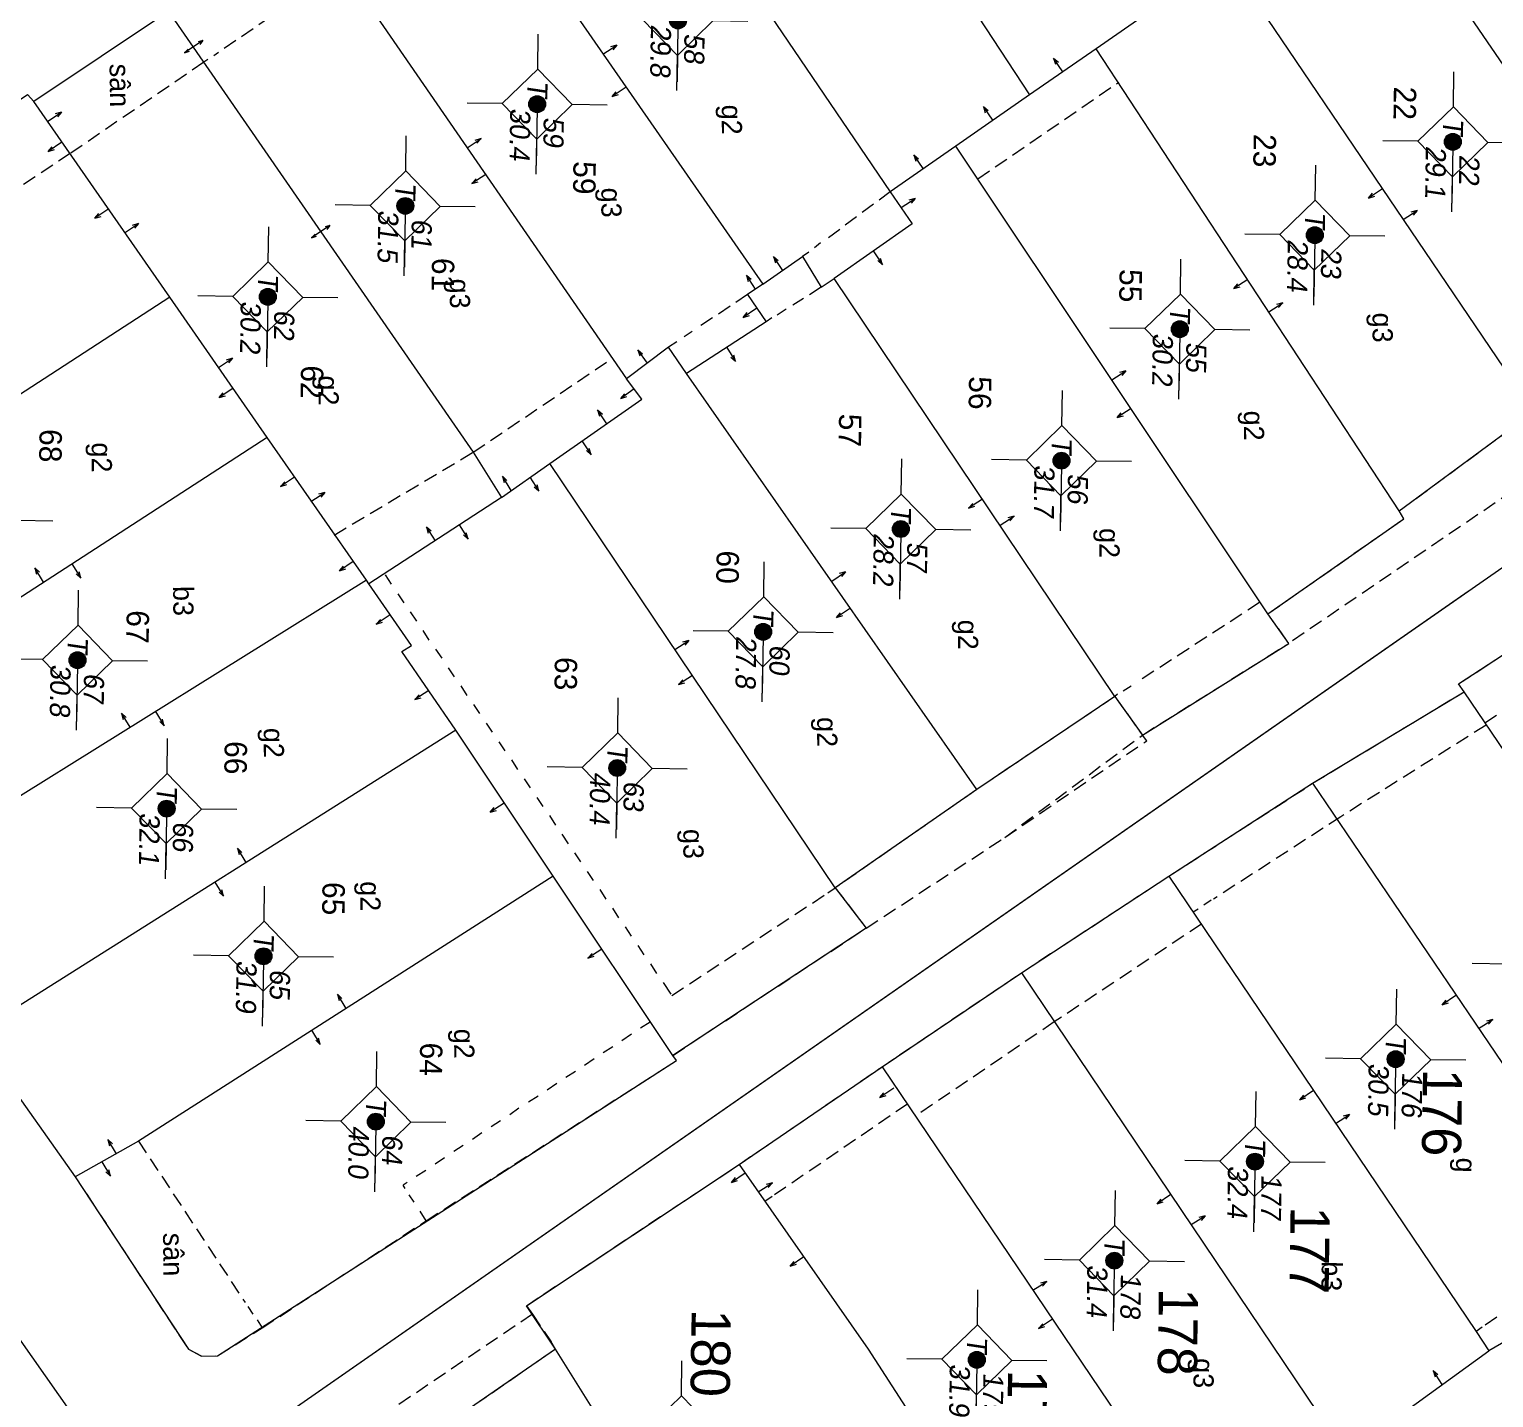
# Model space of a CAD drawing. Extents: x 601689 to 602595, y 1189742 to 1190763.
# Drawn here: x 601947.87 to 601974, y 1190588.34 to 1190612.75 of the extents above; entities that cross this region are included whole.
import ezdxf
from ezdxf.enums import TextEntityAlignment as Align

# ---------------------------------------------------------------- set-up
doc = ezdxf.new("R2010")
doc.units = 0
doc.header["$MEASUREMENT"] = 0
doc.linetypes.add('HIDDEN', pattern=[0.375, 0.25, -0.125])
for name, color, linetype in [('10', 250, 'Continuous'), ('11', 7, 'Continuous'), ('13', 7, 'Continuous'), ('14', 7, 'Continuous'), ('15', 7, 'Continuous'), ('16', 7, 'Continuous'), ('22', 7, 'Continuous'), ('53', 7, 'Continuous'), ('57', 7, 'Continuous')]:
    doc.layers.add(name, color=color, linetype=linetype)
doc.styles.add('TXT', font='vnshx.shx')

# ---------------------------------------------------------------- blocks, each defined once
blk = doc.blocks.new('NH3R')
at = {"layer": '16', "color": 7, "linetype": 'Continuous', "lineweight": 0}
for p, q in [((0, 0), (0.297, -0.005)), ((0.297, -0.005), (0.186, 0.031)), ((0.297, -0.005), (0.189, -0.033))]:
    blk.add_line(p, q, dxfattribs=at)
blk = doc.blocks.new('*M2595259525952595')
at = {"layer": '13', "color": 3, "linetype": 'Continuous', "lineweight": 0}
blk.add_line((602248.206, 1189632.512), (602249.226, 1189632.512), dxfattribs=at)
at = {"layer": '13', "color": 3, "linetype": 'Continuous', "lineweight": 0, "style": 'TXT', "oblique": 7.6055}
for s, p in [('176', (602248.356, 1189632.812)), ('30.5', (602248.206, 1189632.212))]:
    blk.add_text(s, height=0.36, dxfattribs=at).set_placement(p, align=Align.MIDDLE_LEFT)
blk.add_text('T', height=0.36, dxfattribs=at).set_placement((602248.009, 1189632.512), align=Align.MIDDLE_RIGHT)
blk = doc.blocks.new('*M2599259925992599')
at = {"layer": '13', "color": 3, "linetype": 'Continuous', "lineweight": 0}
blk.add_line((602250.069, 1189630.028), (602251.089, 1189630.028), dxfattribs=at)
at = {"layer": '13', "color": 3, "linetype": 'Continuous', "lineweight": 0, "style": 'TXT', "oblique": 7.6055}
for s, p in [('177', (602250.219, 1189630.328)), ('32.4', (602250.069, 1189629.728))]:
    blk.add_text(s, height=0.36, dxfattribs=at).set_placement(p, align=Align.MIDDLE_LEFT)
blk.add_text('T', height=0.36, dxfattribs=at).set_placement((602249.872, 1189630.028), align=Align.MIDDLE_RIGHT)
blk = doc.blocks.new('*M2601260126012601')
at = {"layer": '13', "color": 3, "linetype": 'Continuous', "lineweight": 0}
blk.add_line((602251.873, 1189627.545), (602252.893, 1189627.545), dxfattribs=at)
at = {"layer": '13', "color": 3, "linetype": 'Continuous', "lineweight": 0, "style": 'TXT', "oblique": 7.6055}
for s, p in [('178', (602252.023, 1189627.845)), ('31.4', (602251.873, 1189627.245))]:
    blk.add_text(s, height=0.36, dxfattribs=at).set_placement(p, align=Align.MIDDLE_LEFT)
blk.add_text('T', height=0.36, dxfattribs=at).set_placement((602251.676, 1189627.545), align=Align.MIDDLE_RIGHT)
blk = doc.blocks.new('*M2605260526052605')
at = {"layer": '13', "color": 3, "linetype": 'Continuous', "lineweight": 0}
blk.add_line((602253.677, 1189625.117), (602254.697, 1189625.117), dxfattribs=at)
at = {"layer": '13', "color": 3, "linetype": 'Continuous', "lineweight": 0, "style": 'TXT', "oblique": 7.6055}
for s, p in [('179', (602253.827, 1189625.417)), ('31.9', (602253.677, 1189624.817))]:
    blk.add_text(s, height=0.36, dxfattribs=at).set_placement(p, align=Align.MIDDLE_LEFT)
blk.add_text('T', height=0.36, dxfattribs=at).set_placement((602253.48, 1189625.117), align=Align.MIDDLE_RIGHT)
blk = doc.blocks.new('CENTRD')
at = {"layer": '11', "linetype": 'Continuous', "lineweight": 0}
h = blk.add_hatch(color=2, dxfattribs=at)
edge = h.paths.add_edge_path()
edge.add_arc((0, 0), 0.15, 0, 360)
at = {"layer": '11', "color": 2, "linetype": 'Continuous', "lineweight": 0}
for p, q in [((0, 1.25), (0, 0.625)), ((0, 0.625), (-0.625, 0)), ((0.625, 0), (0, 0.625)), ((-0.625, 0), (-1.25, 0)), ((-0.625, 0), (0, -0.625)), ((0, -0.625), (0.625, 0)), ((1.25, 0), (0.625, 0)), ((0, -0.625), (0, -1.25))]:
    blk.add_line(p, q, dxfattribs=at)
blk.add_circle((0, 0), 0.15, dxfattribs=at)
blk = doc.blocks.new('NH3')
at = {"layer": '16', "color": 7, "linetype": 'Continuous', "lineweight": 0}
for p, q in [((-0.199, -0.002), (-0.113, 0.021)), ((0.197, -0.012), (0.107, 0.015)), ((-0.199, -0.002), (0.197, -0.012)), ((-0.199, -0.002), (-0.116, -0.035)), ((0.197, -0.012), (0.104, -0.027))]:
    blk.add_line(p, q, dxfattribs=at)
blk = doc.blocks.new('*M2719271927192719')
at = {"layer": '13', "color": 3, "linetype": 'Continuous', "lineweight": 0}
blk.add_line((602231.829, 1189633.294), (602232.849, 1189633.294), dxfattribs=at)
at = {"layer": '13', "color": 3, "linetype": 'Continuous', "lineweight": 0, "style": 'TXT', "oblique": 7.6055}
for s, p in [('22', (602231.979, 1189633.594)), ('29.1', (602231.829, 1189632.994))]:
    blk.add_text(s, height=0.36, dxfattribs=at).set_placement(p, align=Align.MIDDLE_LEFT)
blk.add_text('T', height=0.36, dxfattribs=at).set_placement((602231.632, 1189633.294), align=Align.MIDDLE_RIGHT)
blk = doc.blocks.new('*M2722272227222722')
at = {"layer": '13', "color": 3, "linetype": 'Continuous', "lineweight": 0}
blk.add_line((602233.53, 1189630.855), (602234.55, 1189630.855), dxfattribs=at)
at = {"layer": '13', "color": 3, "linetype": 'Continuous', "lineweight": 0, "style": 'TXT', "oblique": 7.6055}
for s, p in [('23', (602233.68, 1189631.155)), ('28.4', (602233.53, 1189630.555))]:
    blk.add_text(s, height=0.36, dxfattribs=at).set_placement(p, align=Align.MIDDLE_LEFT)
blk.add_text('T', height=0.36, dxfattribs=at).set_placement((602233.333, 1189630.855), align=Align.MIDDLE_RIGHT)
blk = doc.blocks.new('*M2726272627262726')
at = {"layer": '13', "color": 3, "linetype": 'Continuous', "lineweight": 0}
blk.add_line((602235.24, 1189628.472), (602236.26, 1189628.472), dxfattribs=at)
at = {"layer": '13', "color": 3, "linetype": 'Continuous', "lineweight": 0, "style": 'TXT', "oblique": 7.6055}
for s, p in [('55', (602235.39, 1189628.772)), ('30.2', (602235.24, 1189628.172))]:
    blk.add_text(s, height=0.36, dxfattribs=at).set_placement(p, align=Align.MIDDLE_LEFT)
blk.add_text('T', height=0.36, dxfattribs=at).set_placement((602235.043, 1189628.472), align=Align.MIDDLE_RIGHT)
blk = doc.blocks.new('*M2729272927292729')
at = {"layer": '13', "color": 3, "linetype": 'Continuous', "lineweight": 0}
blk.add_line((602237.617, 1189626.394), (602238.637, 1189626.394), dxfattribs=at)
at = {"layer": '13', "color": 3, "linetype": 'Continuous', "lineweight": 0, "style": 'TXT', "oblique": 7.6055}
for s, p in [('56', (602237.767, 1189626.694)), ('31.7', (602237.617, 1189626.094))]:
    blk.add_text(s, height=0.36, dxfattribs=at).set_placement(p, align=Align.MIDDLE_LEFT)
blk.add_text('T', height=0.36, dxfattribs=at).set_placement((602237.42, 1189626.394), align=Align.MIDDLE_RIGHT)
blk = doc.blocks.new('*M2734273427342734')
at = {"layer": '13', "color": 3, "linetype": 'Continuous', "lineweight": 0}
blk.add_line((602238.878, 1189623.545), (602239.898, 1189623.545), dxfattribs=at)
at = {"layer": '13', "color": 3, "linetype": 'Continuous', "lineweight": 0, "style": 'TXT', "oblique": 7.6055}
for s, p in [('57', (602239.028, 1189623.845)), ('28.2', (602238.878, 1189623.245))]:
    blk.add_text(s, height=0.36, dxfattribs=at).set_placement(p, align=Align.MIDDLE_LEFT)
blk.add_text('T', height=0.36, dxfattribs=at).set_placement((602238.681, 1189623.545), align=Align.MIDDLE_RIGHT)
blk = doc.blocks.new('*M2739273927392739')
at = {"layer": '13', "color": 3, "linetype": 'Continuous', "lineweight": 0}
blk.add_line((602240.747, 1189621.117), (602241.767, 1189621.117), dxfattribs=at)
at = {"layer": '13', "color": 3, "linetype": 'Continuous', "lineweight": 0, "style": 'TXT', "oblique": 7.6055}
for s, p in [('60', (602240.897, 1189621.417)), ('27.8', (602240.747, 1189620.817))]:
    blk.add_text(s, height=0.36, dxfattribs=at).set_placement(p, align=Align.MIDDLE_LEFT)
blk.add_text('T', height=0.36, dxfattribs=at).set_placement((602240.55, 1189621.117), align=Align.MIDDLE_RIGHT)
blk = doc.blocks.new('*M2744274427442744')
at = {"layer": '13', "color": 3, "linetype": 'Continuous', "lineweight": 0}
blk.add_line((602229.865, 1189619.438), (602230.885, 1189619.438), dxfattribs=at)
at = {"layer": '13', "color": 3, "linetype": 'Continuous', "lineweight": 0, "style": 'TXT', "oblique": 7.6055}
for s, p in [('58', (602230.015, 1189619.738)), ('29.8', (602229.865, 1189619.138))]:
    blk.add_text(s, height=0.36, dxfattribs=at).set_placement(p, align=Align.MIDDLE_LEFT)
blk.add_text('T', height=0.36, dxfattribs=at).set_placement((602229.668, 1189619.438), align=Align.MIDDLE_RIGHT)
blk = doc.blocks.new('*M2747274727472747')
at = {"layer": '13', "color": 3, "linetype": 'Continuous', "lineweight": 0}
blk.add_line((602243.214, 1189618.549), (602244.234, 1189618.549), dxfattribs=at)
at = {"layer": '13', "color": 3, "linetype": 'Continuous', "lineweight": 0, "style": 'TXT', "oblique": 7.6055}
for s, p in [('63', (602243.364, 1189618.849)), ('40.4', (602243.214, 1189618.249))]:
    blk.add_text(s, height=0.36, dxfattribs=at).set_placement(p, align=Align.MIDDLE_LEFT)
blk.add_text('T', height=0.36, dxfattribs=at).set_placement((602243.017, 1189618.549), align=Align.MIDDLE_RIGHT)
blk = doc.blocks.new('*M2751275127512751')
at = {"layer": '13', "color": 3, "linetype": 'Continuous', "lineweight": 0}
blk.add_line((602231.393, 1189616.949), (602232.413, 1189616.949), dxfattribs=at)
at = {"layer": '13', "color": 3, "linetype": 'Continuous', "lineweight": 0, "style": 'TXT', "oblique": 7.6055}
for s, p in [('59', (602231.543, 1189617.249)), ('30.4', (602231.393, 1189616.649))]:
    blk.add_text(s, height=0.36, dxfattribs=at).set_placement(p, align=Align.MIDDLE_LEFT)
blk.add_text('T', height=0.36, dxfattribs=at).set_placement((602231.196, 1189616.949), align=Align.MIDDLE_RIGHT)
blk = doc.blocks.new('*M2757275727572757')
at = {"layer": '13', "color": 3, "linetype": 'Continuous', "lineweight": 0}
blk.add_line((602233.243, 1189614.621), (602234.263, 1189614.621), dxfattribs=at)
at = {"layer": '13', "color": 3, "linetype": 'Continuous', "lineweight": 0, "style": 'TXT', "oblique": 7.6055}
for s, p in [('61', (602233.393, 1189614.921)), ('31.5', (602233.243, 1189614.321))]:
    blk.add_text(s, height=0.36, dxfattribs=at).set_placement(p, align=Align.MIDDLE_LEFT)
blk.add_text('T', height=0.36, dxfattribs=at).set_placement((602233.046, 1189614.621), align=Align.MIDDLE_RIGHT)
blk = doc.blocks.new('*M2759275927592759')
at = {"layer": '13', "color": 3, "linetype": 'Continuous', "lineweight": 0}
blk.add_line((602249.584, 1189614.334), (602250.604, 1189614.334), dxfattribs=at)
at = {"layer": '13', "color": 3, "linetype": 'Continuous', "lineweight": 0, "style": 'TXT', "oblique": 7.6055}
for s, p in [('64', (602249.734, 1189614.634)), ('40.0', (602249.584, 1189614.034))]:
    blk.add_text(s, height=0.36, dxfattribs=at).set_placement(p, align=Align.MIDDLE_LEFT)
blk.add_text('T', height=0.36, dxfattribs=at).set_placement((602249.387, 1189614.334), align=Align.MIDDLE_RIGHT)
blk = doc.blocks.new('*M2766276627662766')
at = {"layer": '13', "color": 3, "linetype": 'Continuous', "lineweight": 0}
blk.add_line((602246.664, 1189612.287), (602247.684, 1189612.287), dxfattribs=at)
at = {"layer": '13', "color": 3, "linetype": 'Continuous', "lineweight": 0, "style": 'TXT', "oblique": 7.6055}
for s, p in [('65', (602246.814, 1189612.587)), ('31.9', (602246.664, 1189611.987))]:
    blk.add_text(s, height=0.36, dxfattribs=at).set_placement(p, align=Align.MIDDLE_LEFT)
blk.add_text('T', height=0.36, dxfattribs=at).set_placement((602246.467, 1189612.287), align=Align.MIDDLE_RIGHT)
blk = doc.blocks.new('*M2767276727672767')
at = {"layer": '13', "color": 3, "linetype": 'Continuous', "lineweight": 0}
blk.add_line((602234.902, 1189612.192), (602235.922, 1189612.192), dxfattribs=at)
at = {"layer": '13', "color": 3, "linetype": 'Continuous', "lineweight": 0, "style": 'TXT', "oblique": 7.6055}
for s, p in [('62', (602235.052, 1189612.492)), ('30.2', (602234.902, 1189611.892))]:
    blk.add_text(s, height=0.36, dxfattribs=at).set_placement(p, align=Align.MIDDLE_LEFT)
blk.add_text('T', height=0.36, dxfattribs=at).set_placement((602234.705, 1189612.192), align=Align.MIDDLE_RIGHT)
blk = doc.blocks.new('*M2772277227722772')
at = {"layer": '13', "color": 3, "linetype": 'Continuous', "lineweight": 0}
blk.add_line((602244.055, 1189610.52), (602245.075, 1189610.52), dxfattribs=at)
at = {"layer": '13', "color": 3, "linetype": 'Continuous', "lineweight": 0, "style": 'TXT', "oblique": 7.6055}
for s, p in [('66', (602244.205, 1189610.82)), ('32.1', (602244.055, 1189610.22))]:
    blk.add_text(s, height=0.36, dxfattribs=at).set_placement(p, align=Align.MIDDLE_LEFT)
blk.add_text('T', height=0.36, dxfattribs=at).set_placement((602243.858, 1189610.52), align=Align.MIDDLE_RIGHT)
blk = doc.blocks.new('*M2778277827782778')
at = {"layer": '13', "color": 3, "linetype": 'Continuous', "lineweight": 0}
blk.add_line((602241.43, 1189608.892), (602242.45, 1189608.892), dxfattribs=at)
at = {"layer": '13', "color": 3, "linetype": 'Continuous', "lineweight": 0, "style": 'TXT', "oblique": 7.6055}
for s, p in [('67', (602241.58, 1189609.192)), ('30.8', (602241.43, 1189608.592))]:
    blk.add_text(s, height=0.36, dxfattribs=at).set_placement(p, align=Align.MIDDLE_LEFT)
blk.add_text('T', height=0.36, dxfattribs=at).set_placement((602241.233, 1189608.892), align=Align.MIDDLE_RIGHT)

msp = doc.modelspace()

# ---------------------------------------------------------------- linework, layer by layer
at = {"layer": '10', "color": 7, "linetype": 'Continuous', "lineweight": 0}
for p, q in [((601957.657, 1190618.058), (601963.234, 1190609.852)), ((601955.264, 1190616.411), (601960.962, 1190608.202)), ((601977.215, 1190607.659), (601971.744, 1190615.666)), ((601952.841, 1190614.764), (601958.528, 1190606.516)), ((601974.711, 1190605.924), (601969.33, 1190613.879)), ((601968.151, 1190613.265), (601966.91, 1190612.401)), ((601950.358, 1190613.068), (601947.956, 1190611.462)), ((601966.91, 1190612.401), (601965.719, 1190611.578)), ((601972.316, 1190604.157), (601966.91, 1190612.401)), ((601950.378, 1190607.968), (601947.956, 1190611.462)), ((601965.719, 1190611.578), (601964.406, 1190610.666)), ((601964.406, 1190610.666), (601963.234, 1190609.852)), ((601969.972, 1190602.319), (601964.406, 1190610.666)), ((601967.241, 1190600.846), (601962.234, 1190608.305)), ((601952.114, 1190605.464), (601950.378, 1190607.968)), ((601964.779, 1190599.19), (601959.6, 1190606.611)), ((601972.316, 1190604.157), (601974.711, 1190605.924)), ((601952.114, 1190605.464), (601943.678, 1190600.01)), ((601953.889, 1190602.92), (601952.114, 1190605.464)), ((601956.299, 1190604.397), (601957.158, 1190605.004)), ((601962.254, 1190597.435), (601957.158, 1190605.004)), ((601956.299, 1190604.397), (601953.929, 1190602.859)), ((601953.889, 1190602.92), (601945.164, 1190597.489)), ((601953.929, 1190602.859), (601953.889, 1190602.92)), ((601967.241, 1190600.846), (601964.779, 1190599.19)), ((601970.77, 1190599.298), (601973.473, 1190600.931)), ((601978.962, 1190592.825), (601973.473, 1190600.931)), ((601955.483, 1190600.247), (601946.887, 1190594.825)), ((601957.217, 1190597.644), (601955.483, 1190600.247)), ((601964.779, 1190599.19), (601962.254, 1190597.435)), ((601968.207, 1190597.643), (601970.77, 1190599.298)), ((601959.353, 1190594.444), (601957.217, 1190597.644)), ((601965.573, 1190595.919), (601968.207, 1190597.643)), ((601963.091, 1190594.243), (601965.573, 1190595.919)), ((601965.573, 1190595.919), (601971.376, 1190587.309)), ((601946.887, 1190594.825), (601948.693, 1190592.28)), ((601960.537, 1190592.498), (601963.091, 1190594.243)), ((601963.091, 1190594.243), (601969.021, 1190585.461)), ((601974.365, 1190589.438), (601973.911, 1190589.174)), ((601971.932, 1190587.741), (601973.911, 1190589.174))]:
    msp.add_line(p, q, dxfattribs=at)
for points in [[(601960.281, 1190619.813), (601960.86, 1190618.985), (601965.719, 1190611.578)], [(601950.358, 1190613.068), (601955.791, 1190605.203), (601956.299, 1190604.397)], [(601941.972, 1190602.473), (601939.531, 1190606.006), (601947.838, 1190611.583), (601947.956, 1190611.462)], [(601963.234, 1190609.852), (601963.627, 1190609.276), (601962.234, 1190608.305)], [(601960.962, 1190608.202), (601961.668, 1190608.693), (601962.001, 1190608.148), (601962.234, 1190608.305)], [(601960.962, 1190608.202), (601960.689, 1190608.016), (601961.022, 1190607.531), (601959.6, 1190606.611)], [(601950.378, 1190607.968), (601942.851, 1190603.081), (601941.972, 1190602.473)], [(601959.6, 1190606.611), (601959.276, 1190607.076), (601958.528, 1190606.516)], [(601957.158, 1190605.004), (601958.804, 1190606.153), (601958.528, 1190606.516)], [(601969.972, 1190602.319), (601972.395, 1190604.016), (601972.316, 1190604.157)], [(601955.483, 1190600.247), (601954.521, 1190601.65), (601954.693, 1190601.759), (601953.929, 1190602.859)], [(601973.473, 1190600.931), (601973.375, 1190601.072), (601976.139, 1190602.874)], [(601967.241, 1190600.846), (601967.732, 1190600.159), (601970.344, 1190601.794), (601969.972, 1190602.319)], [(601970.77, 1190599.298), (601976.211, 1190591.272), (601976.299, 1190591.142)], [(601957.217, 1190597.644), (601949.822, 1190592.915), (601948.693, 1190592.28)], [(601968.207, 1190597.643), (601973.686, 1190589.517), (601973.911, 1190589.174)], [(601962.254, 1190597.435), (601962.804, 1190596.716), (601959.353, 1190594.444)], [(601948.693, 1190592.28), (601950.711, 1190589.202), (601950.949, 1190589.079), (601951.229, 1190589.085), (601959.422, 1190594.353), (601959.353, 1190594.444)], [(601957.261, 1190589.202), (601956.742, 1190589.98), (601960.537, 1190592.498)], [(601960.537, 1190592.498), (601962.841, 1190589.206), (601964.359, 1190586.855)], [(601946.525, 1190591.04), (601949.066, 1190587.435), (601943.666, 1190583.809), (601943.607, 1190583.89), (601940.761, 1190581.948), (601938.377, 1190585.301)], [(601957.261, 1190589.202), (601953.021, 1190586.28), (601954.57, 1190584.009)], [(601954.57, 1190584.009), (601958.807, 1190586.731), (601957.261, 1190589.202)]]:
    msp.add_lwpolyline(points, dxfattribs=at)
at = {"layer": '14', "color": 6, "linetype": 'HIDDEN', "lineweight": 0}
for p, q in [((601955.882, 1190615.523), (601951.167, 1190612.277)), ((601964.798, 1190610.08), (601967.312, 1190611.806)), ((601963.234, 1190609.852), (601962.113, 1190609.017)), ((601961.992, 1190608.939), (601961.88, 1190608.85)), ((601961.779, 1190608.772), (601961.668, 1190608.693)), ((601962.001, 1190608.148), (601961.497, 1190607.826)), ((601960.689, 1190608.016), (601959.79, 1190607.418)), ((601961.123, 1190607.6), (601961.022, 1190607.531)), ((601961.376, 1190607.757), (601961.214, 1190607.65)), ((601959.701, 1190607.36), (601959.559, 1190607.262)), ((601959.428, 1190607.174), (601959.276, 1190607.076)), ((601955.791, 1190605.203), (601958.274, 1190606.879)), ((601953.31, 1190603.727), (601955.791, 1190605.203)), ((601954.22, 1190603.015), (601954.328, 1190602.853)), ((601954.446, 1190602.681), (601954.554, 1190602.52)), ((601954.671, 1190602.359), (601954.779, 1190602.188)), ((601969.824, 1190602.521), (601967.635, 1190601.101)), ((601973.845, 1190600.376), (601976.611, 1190602.208)), ((601954.897, 1190602.026), (601955.004, 1190601.854)), ((601955.122, 1190601.693), (601955.231, 1190601.531)), ((601955.348, 1190601.359), (601955.456, 1190601.198)), ((601955.573, 1190601.036), (601955.681, 1190600.864)), ((601967.534, 1190601.032), (601967.392, 1190600.944)), ((601967.291, 1190600.886), (601967.241, 1190600.846)), ((601955.799, 1190600.704), (601955.906, 1190600.542)), ((601956.024, 1190600.37), (601956.132, 1190600.209)), ((601973.864, 1190600.335), (601971.272, 1190598.701)), ((601956.25, 1190600.037), (601956.358, 1190599.875)), ((601956.475, 1190599.714), (601956.583, 1190599.542)), ((601956.7, 1190599.38), (601956.808, 1190599.219)), ((601956.926, 1190599.048), (601957.034, 1190598.886)), ((601957.152, 1190598.725), (601957.26, 1190598.553)), ((601971.272, 1190598.701), (601969.002, 1190597.232)), ((601957.377, 1190598.391), (601957.485, 1190598.22)), ((601957.602, 1190598.058), (601957.71, 1190597.897)), ((601957.828, 1190597.725), (601957.936, 1190597.563)), ((601958.054, 1190597.401), (601958.161, 1190597.231)), ((601959.338, 1190595.515), (601962.123, 1190597.346)), ((601962.123, 1190597.346), (601962.254, 1190597.435)), ((601958.279, 1190597.069), (601958.387, 1190596.898)), ((601968.961, 1190597.212), (601968.83, 1190597.124)), ((601968.729, 1190597.055), (601968.638, 1190596.997)), ((601958.504, 1190596.736), (601958.612, 1190596.574)), ((601968.786, 1190596.785), (601966.161, 1190595.041)), ((601958.729, 1190596.403), (601958.838, 1190596.241)), ((601958.956, 1190596.079), (601959.063, 1190595.908)), ((601959.181, 1190595.746), (601959.338, 1190595.515)), ((601958.952, 1190595.039), (601958.78, 1190594.932)), ((601966.161, 1190595.041), (601963.689, 1190593.364)), ((601958.618, 1190594.824), (601958.447, 1190594.707)), ((601958.285, 1190594.599), (601958.114, 1190594.491)), ((601957.952, 1190594.384), (601957.78, 1190594.265)), ((601957.287, 1190593.942), (601957.115, 1190593.825)), ((601957.619, 1190594.157), (601957.447, 1190594.05)), ((601956.953, 1190593.717), (601956.782, 1190593.61)), ((601956.61, 1190593.502), (601956.448, 1190593.383)), ((601963.541, 1190593.576), (601961.129, 1190591.929)), ((601956.277, 1190593.276), (601956.115, 1190593.168)), ((601949.822, 1190592.915), (601951.722, 1190590.039)), ((601955.944, 1190593.061), (601955.782, 1190592.943)), ((601955.611, 1190592.835), (601955.45, 1190592.728)), ((601954.945, 1190592.394), (601954.773, 1190592.287)), ((601955.278, 1190592.62), (601955.116, 1190592.502)), ((601954.612, 1190592.179), (601954.541, 1190592.13)), ((601954.58, 1190592.069), (601954.541, 1190592.13)), ((601954.737, 1190591.827), (601954.648, 1190591.958)), ((601961.129, 1190591.929), (601960.997, 1190591.841)), ((601954.953, 1190591.494), (601954.845, 1190591.665)), ((601976.211, 1190591.272), (601973.797, 1190589.596)), ((601951.771, 1190589.968), (601951.859, 1190589.827)), ((601951.938, 1190589.725), (601952.026, 1190589.584)), ((601973.797, 1190589.596), (601973.686, 1190589.517))]:
    msp.add_line(p, q, dxfattribs=at)
for points in [[(601951.056, 1190612.209), (601950.985, 1190612.16), (601948.604, 1190610.532)], [(601948.604, 1190610.532), (601941.165, 1190605.624), (601942.851, 1190603.081)]]:
    msp.add_lwpolyline(points, dxfattribs=at)
at = {"layer": '22', "color": 7, "linetype": 'HIDDEN', "lineweight": 0}
for p, q in [((601972.316, 1190604.157), (601974.711, 1190605.924)), ((601975.27, 1190605.146), (601970.344, 1190601.794)), ((601975.27, 1190605.146), (601970.344, 1190601.794)), ((601972.395, 1190604.016), (601972.316, 1190604.157)), ((601969.972, 1190602.319), (601972.395, 1190604.016)), ((601973.375, 1190601.072), (601976.139, 1190602.874)), ((601970.305, 1190601.854), (601969.972, 1190602.319)), ((601967.732, 1190600.159), (601970.344, 1190601.794)), ((601970.344, 1190601.794), (601970.305, 1190601.854)), ((601973.473, 1190600.931), (601973.375, 1190601.072)), ((601967.241, 1190600.846), (601964.779, 1190599.19)), ((601967.241, 1190600.846), (601967.732, 1190600.159)), ((601970.77, 1190599.298), (601973.473, 1190600.931)), ((601965.277, 1190598.333), (601967.732, 1190600.159)), ((601965.277, 1190598.333), (601967.81, 1190600.058)), ((601967.81, 1190600.058), (601967.732, 1190600.159)), ((601964.779, 1190599.19), (601962.254, 1190597.435)), ((601968.207, 1190597.643), (601970.77, 1190599.298)), ((601962.804, 1190596.716), (601965.277, 1190598.333)), ((601962.804, 1190596.716), (601965.277, 1190598.333)), ((601965.573, 1190595.919), (601968.207, 1190597.643)), ((601962.254, 1190597.435), (601962.804, 1190596.716)), ((601959.353, 1190594.444), (601962.804, 1190596.716)), ((601963.091, 1190594.243), (601965.573, 1190595.919)), ((601954.953, 1190591.494), (601959.422, 1190594.353)), ((601959.422, 1190594.353), (601959.353, 1190594.444)), ((601960.537, 1190592.498), (601963.091, 1190594.243)), ((601956.742, 1190589.98), (601960.537, 1190592.498)), ((601948.693, 1190592.28), (601950.711, 1190589.202)), ((601948.693, 1190592.28), (601950.711, 1190589.202)), ((601952.026, 1190589.584), (601954.953, 1190591.494)), ((601956.742, 1190589.98), (601956.85, 1190589.828)), ((601956.85, 1190589.828), (601957.183, 1190589.333)), ((601951.229, 1190589.085), (601952.026, 1190589.584)), ((601957.261, 1190589.202), (601957.183, 1190589.333)), ((601950.711, 1190589.202), (601950.949, 1190589.079)), ((601950.949, 1190589.079), (601951.229, 1190589.085)), ((601957.261, 1190589.202), (601953.021, 1190586.28))]:
    msp.add_line(p, q, dxfattribs=at)
msp.add_lwpolyline([(601956.85, 1190589.828), (601952.963, 1190587.201), (601952.849, 1190586.853), (601953.031, 1190586.29)], dxfattribs=at)
msp.add_lwpolyline([(601956.85, 1190589.828), (601952.963, 1190587.201), (601952.849, 1190586.853), (601953.031, 1190586.29)], dxfattribs=at)
at = {"layer": '57', "color": 172, "linetype": 'Continuous', "lineweight": 0}
for points in [[(601974.224, 1190603.19), (601950.96, 1190586.998), (601958.931, 1190575.268), (601957.9, 1190574.553)], [(601973.548, 1190602.72), (601950.96, 1190586.998), (601958.931, 1190575.268), (601957.9, 1190574.553)]]:
    msp.add_lwpolyline(points, dxfattribs=at)

# ---------------------------------------------------------------- block references
at = {"layer": '11', "color": 2, "linetype": 'Continuous', "lineweight": 0, "rotation": 269.1680420500809}
for p in [(601959.446, 1190612.906), (601956.935, 1190611.414), (601973.272, 1190610.741), (601954.581, 1190609.598), (601970.809, 1190609.076), (601952.128, 1190607.975), (601968.401, 1190607.4), (601966.289, 1190605.054), (601947.043, 1190603.994), (601963.422, 1190603.834), (601960.967, 1190602.001), (601948.733, 1190601.495), (601958.363, 1190599.571), (601950.323, 1190598.847), (601952.052, 1190596.213), (601974.865, 1190596.065), (601972.252, 1190594.377), (601954.056, 1190593.263), (601969.742, 1190592.55), (601967.233, 1190590.783), (601964.779, 1190589.014), (601959.498, 1190587.749)]:
    msp.add_blockref('CENTRD', p, dxfattribs=at)
at = {"layer": '13', "color": 3, "linetype": 'Continuous', "lineweight": 0, "rotation": 269.1680420500809}
for name in ['*M2744274427442744', '*M2751275127512751', '*M2719271927192719', '*M2757275727572757', '*M2722272227222722', '*M2767276727672767', '*M2726272627262726', '*M2729272927292729', '*M2734273427342734', '*M2739273927392739', '*M2778277827782778', '*M2747274727472747', '*M2772277227722772', '*M2766276627662766', '*M2595259525952595', '*M2759275927592759', '*M2599259925992599', '*M2601260126012601', '*M2605260526052605']:
    msp.add_blockref(name, (-578790.27, 1810052.359), dxfattribs=at)
at = {"layer": '16', "color": 7, "linetype": 'Continuous', "lineweight": 0}
for name, p, xscale, yscale, rotation in [('NH3', (601950.809, 1190612.432), 1.000001816628627, 1.000001816628627, 214.6326476291552), ('NH3R', (601948.201, 1190611.108), 0.9999983780809344, 0.9999983780809344, 34.72882636689363), ('NH3R', (601948.455, 1190610.734), 0.9999983780809346, 0.9999983780809346, 214.7288263668936), ('NH3R', (601949.289, 1190609.543), 0.9999983780809346, 0.9999983780809346, 214.7288263668936), ('NH3R', (601949.574, 1190609.119), 0.9999983780809344, 0.9999983780809344, 34.72882636689363), ('NH3', (601953.074, 1190609.131), 1.000001816628627, 1.000001816628627, 214.6326476291552), ('NH3R', (601961.316, 1190608.448), 0.9999985586665384, 0.9999985586665384, 124.7471875198937), ('NH3R', (601969.613, 1190608.284), 1.000001789686161, 1.000001789686161, 213.2521530024757), ('NH3R', (601960.856, 1190607.774), 0.9999976555213508, 0.9999976555213508, 214.5287141524971), ('NH3R', (601969.986, 1190607.709), 1.000001789686161, 1.000001789686161, 33.25215300247574), ('NH3R', (601951.251, 1190606.716), 0.9999983780809344, 0.9999983780809344, 34.72882636689363), ('NH3R', (601967.189, 1190606.497), 1.000001807770684, 1.000001807770684, 33.70371748638895), ('NH3R', (601951.506, 1190606.343), 0.9999983780809346, 0.9999983780809346, 214.7288263668936), ('NH3R', (601958.178, 1190605.711), 1.000001876335735, 1.000001876335735, 124.8806777610725), ('NH3R', (601967.531, 1190605.983), 1.000001807770684, 1.000001807770684, 213.7037174863889), ('NH3R', (601957.733, 1190605.407), 1.000001876335735, 1.000001876335735, 304.8806777610725), ('NH3R', (601952.604, 1190604.757), 1.000001275556531, 1.000001275556531, 214.5658713598501), ('NH3R', (601952.898, 1190604.323), 1.000001275556534, 1.000001275556534, 34.56587135985014), ('NH3R', (601964.88, 1190604.369), 1.000002088319245, 1.000002088319245, 213.877488009152), ('NH3R', (601965.193, 1190603.905), 1.000002088319245, 1.000002088319245, 33.87748800915213), ('NH3R', (601948.128, 1190602.888), 1.000001504020074, 1.000001504020074, 122.8857109069708), ('NH3R', (601948.633, 1190603.212), 1.000001504020074, 1.000001504020074, 302.8857109069711), ('NH3R', (601953.653, 1190603.253), 1.000001275556531, 1.000001275556531, 214.5658713598501), ('NH3R', (601959.392, 1190601.684), 0.9999989328481323, 0.9999989328481323, 33.94417503792307), ('NH3R', (601959.706, 1190601.22), 0.9999989328481323, 0.9999989328481323, 213.944175037923), ('NH3R', (601955.002, 1190600.954), 0.9999981648389582, 0.9999981648389582, 214.4031624738371), ('NH3R', (601956.345, 1190598.945), 1.000001471103632, 1.000001471103632, 213.6664927953854), ('NH3R', (601951.74, 1190597.888), 1.000002364097231, 1.000002364097231, 122.2420631934211), ('NH3R', (601951.185, 1190597.536), 1.000002364097231, 1.000002364097231, 302.2420631934212), ('NH3R', (601958.089, 1190596.342), 1.000001471103632, 1.000001471103632, 213.6664927953854), ('NH3R', (601953.525, 1190595.284), 1.000001424818952, 1.000001424818952, 122.597190988632), ('NH3R', (601973.731, 1190594.927), 0.9999988177812358, 0.9999988177812358, 32.84893377415997), ('NH3R', (601952.909, 1190594.892), 1.000001424818952, 1.000001424818952, 302.5971909886321), ('NH3R', (601971.177, 1190593.232), 0.9999988177812358, 0.9999988177812358, 32.84893377415997), ('NH3R', (601949.429, 1190592.69), 1.000002364097231, 1.000002364097231, 122.2420631934211), ('NH3R', (601949.166, 1190592.544), 1.000002364097231, 1.000002364097231, 302.2420631934212), ('NH3R', (601960.88, 1190592.013), 0.9999988177812358, 0.9999988177812358, 32.84893377415997), ('NH3R', (601968.602, 1190591.427), 0.9999988177812358, 0.9999988177812358, 32.84893377415997), ('NH3R', (601965.776, 1190590.256), 0.9999988177812358, 0.9999988177812358, 32.84893377415997)]:
    msp.add_blockref(name, p, dxfattribs=dict(at, xscale=xscale, yscale=yscale, rotation=rotation))
for p, rotation in [((601958.108, 1190612.302), 34.76613785956494), ((601966.314, 1190611.989), 124.6618950371537), ((601958.52, 1190611.716), 214.7661378595649), ((601965.062, 1190611.126), 124.7953854962768), ((601955.685, 1190610.635), 34.58460447604576), ((601963.82, 1190610.263), 124.7953854962768), ((601956.018, 1190610.16), 214.5846044760457), ((601972.016, 1190609.901), 214.0773972188904), ((601963.431, 1190609.569), 34.26991806412644), ((601972.388, 1190609.356), 34.07739721889043), ((601962.93, 1190608.796), 304.8728309987434), ((601960.831, 1190608.114), 124.3547472694519), ((601958.902, 1190606.791), 126.817726915753), ((601960.317, 1190607.072), 302.8970327300813), ((601958.666, 1190606.335), 217.0928917929559), ((601956.471, 1190604.524), 122.9634091850582), ((601956.805, 1190604.759), 302.9634091850581), ((601955.119, 1190603.623), 122.9634091850582), ((601955.543, 1190603.907), 302.9634091850581), ((601962.189, 1190602.906), 34.91029779632315), ((601954.311, 1190602.303), 214.7953854962768), ((601962.522, 1190602.421), 214.9102977963231), ((601949.673, 1190600.297), 121.8941628684603), ((601950.127, 1190600.581), 301.8941628684604), ((601973.328, 1190595.513), 215.0064159818338), ((601963.295, 1190593.86), 215.0064159818338), ((601970.785, 1190593.817), 215.0064159818338), ((601960.645, 1190592.346), 215.0064159818338), ((601968.24, 1190591.962), 215.0064159818338), ((601961.694, 1190590.852), 215.0064159818338), ((601966.128, 1190589.74), 215.0064159818338), ((601973.083, 1190588.575), 123.4073337281211)]:
    msp.add_blockref('NH3R', p, dxfattribs=dict(at, rotation=rotation))

# ---------------------------------------------------------------- texts
at = {"layer": '15', "color": 7, "linetype": 'Continuous', "lineweight": 0, "style": 'TXT'}
for s, rotation, p in [('s%%169n', 270.5644, (601949.485, 1190612.135)), ('g2', 270.5644, (601960.405, 1190611.404)), ('g3', 270.5644, (601958.256, 1190609.924)), ('g3', 270.5644, (601955.553, 1190608.301)), ('g3', 270.5644, (601972.016, 1190607.695)), ('g2', 270.5644, (601953.209, 1190606.573)), ('g2', 270.5644, (601969.721, 1190605.946)), ('g2', 270.5644, (601949.163, 1190605.379)), ('g2', 270.5644, (601967.142, 1190603.852)), ('b3', 270.5644, (601950.618, 1190602.818)), ('g2', 270.5644, (601964.619, 1190602.216)), ('g2', 270.5644, (601962.106, 1190600.48)), ('g2', 270.5644, (601952.233, 1190600.287)), ('g3', 270.5644, (601959.719, 1190598.484)), ('g2', 270.5644, (601953.956, 1190597.552)), ('g2', 270.5644, (601955.63, 1190594.92)), ('g', 269.2144, (601973.509, 1190592.62)), ('s%%169n', 270.5644, (601950.439, 1190591.281)), ('b3', 269.2144, (601971.113, 1190590.772)), ('g3', 269.2144, (601968.83, 1190589.043))]:
    msp.add_text(s, height=0.36, rotation=rotation, dxfattribs=at).set_placement(p, align=Align.MIDDLE_LEFT)
at = {"layer": '53', "color": 200, "linetype": 'Continuous', "lineweight": 0, "style": 'TXT'}
for s, height, p in [('22', 0.4, (601972.42, 1190611.726)), ('23', 0.4, (601969.919, 1190610.88)), ('59', 0.4, (601957.782, 1190610.396)), ('61', 0.4, (601955.258, 1190608.67)), ('55', 0.4, (601967.526, 1190608.472)), ('62', 0.4, (601952.921, 1190606.753)), ('56', 0.4, (601964.84, 1190606.559)), ('57', 0.4, (601962.521, 1190605.891)), ('68', 0.4, (601948.256, 1190605.617)), ('60', 0.4, (601960.337, 1190603.451)), ('67', 0.4, (601949.811, 1190602.385)), ('63', 0.4, (601957.45, 1190601.551)), ('66', 0.4, (601951.56, 1190600.051)), ('65', 0.4, (601953.305, 1190597.538)), ('64', 0.4, (601955.046, 1190594.673)), ('176', 0.7, (601973.09, 1190594.205)), ('177', 0.7, (601970.727, 1190591.748)), ('178', 0.7, (601968.377, 1190590.29)), ('180', 0.7, (601960.041, 1190589.914)), ('179', 0.7, (601965.686, 1190588.837))]:
    msp.add_text(s, height=height, rotation=269.2144, dxfattribs=at).set_placement(p, align=Align.MIDDLE_LEFT)

doc.saveas('drawing.dxf')
